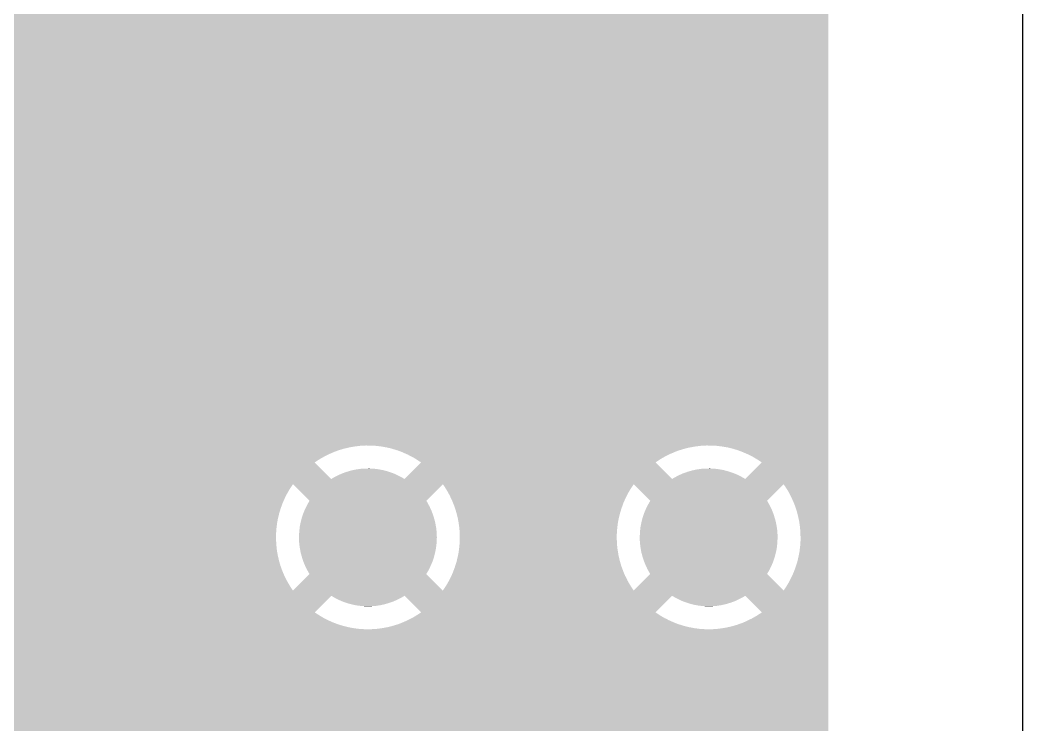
# Model space of a CAD drawing. Extents: x 295 to 953, y 10 to 290.
# Drawn here: x 787.39 to 800.48, y 211.06 to 220.26 of the extents above; entities that cross this region are included whole.
import ezdxf

# ---------------------------------------------------------------- set-up
doc = ezdxf.new("R2010")
doc.units = 0
doc.header["$LTSCALE"] = 5
doc.header["$MEASUREMENT"] = 0
doc.layers.add('FROMC1', color=7, linetype='CONTINUOUS')

msp = doc.modelspace()

# ---------------------------------------------------------------- linework, layer by layer
at = {"layer": 'FROMC1'}
msp.add_line((800.477, 75.999), (800.477, 263.995), dxfattribs=at)
msp.add_line((800.477, 75.999), (800.477, 263.995), dxfattribs=at)
for points in [[(711.358, 220.149), (711.494, 220.369), (797.937, 220.149), (797.937, 220.369)], [(711.188, 219.952), (711.358, 220.149), (797.937, 219.952), (797.937, 220.149)], [(710.991, 219.784), (711.188, 219.952), (797.937, 219.784), (797.937, 219.952)], [(710.769, 219.648), (710.991, 219.784), (797.937, 219.648), (797.937, 219.784)], [(710.276, 219.489), (710.529, 219.549), (797.937, 219.489), (797.937, 219.549)], [(710.529, 219.549), (710.769, 219.648), (797.937, 219.549), (797.937, 219.648)], [(701.172, 219.26), (701.283, 219.416), (797.937, 219.26), (797.937, 219.416)], [(701.283, 219.416), (701.306, 219.469), (797.937, 219.416), (797.937, 219.469)], [(710.018, 219.469), (710.276, 219.489), (797.937, 219.469), (797.937, 219.489)], [(701.031, 219.13), (701.172, 219.26), (797.937, 219.13), (797.937, 219.26)], [(700.865, 219.033), (701.031, 219.13), (797.937, 219.033), (797.937, 219.13)], [(700.683, 218.973), (700.865, 219.033), (797.937, 218.973), (797.937, 219.033)], [(660.124, 218.844), (660.113, 218.953), (797.937, 218.844), (797.937, 218.953)], [(700.493, 218.953), (700.683, 218.973), (797.937, 218.953), (797.937, 218.973)], [(660.084, 218.576), (660.121, 218.764), (797.937, 218.576), (797.937, 218.764)], [(660.121, 218.764), (660.124, 218.844), (797.937, 218.764), (797.937, 218.844)], [(660.02, 218.427), (660.084, 218.576), (797.937, 218.427), (797.937, 218.576)], [(735.669, 218.398), (735.459, 218.427), (797.937, 218.398), (797.937, 218.427)], [(735.87, 218.331), (735.669, 218.398), (797.937, 218.331), (797.937, 218.398)], [(736.054, 218.226), (735.87, 218.331), (797.937, 218.226), (797.937, 218.331)], [(736.215, 218.088), (736.054, 218.226), (797.937, 218.088), (797.937, 218.226)], [(736.347, 217.922), (736.215, 218.088), (797.937, 217.922), (797.937, 218.088)], [(736.445, 217.734), (736.347, 217.922), (797.937, 217.734), (797.937, 217.922)], [(736.505, 217.531), (736.445, 217.734), (797.937, 217.531), (797.937, 217.734)], [(736.525, 217.32), (736.505, 217.531), (797.937, 217.32), (797.937, 217.531)], [(736.524, 217.278), (736.525, 217.32), (797.937, 217.278), (797.937, 217.32)], [(736.496, 217.068), (736.524, 217.278), (797.937, 217.068), (797.937, 217.278)], [(736.428, 216.867), (736.496, 217.068), (797.937, 216.867), (797.937, 217.068)], [(736.324, 216.683), (736.428, 216.867), (797.937, 216.683), (797.937, 216.867)], [(736.186, 216.522), (736.324, 216.683), (797.937, 216.522), (797.937, 216.683)], [(736.02, 216.391), (736.186, 216.522), (797.937, 216.391), (797.937, 216.522)], [(735.832, 216.293), (736.02, 216.391), (797.937, 216.293), (797.937, 216.391)], [(735.628, 216.233), (735.832, 216.293), (797.937, 216.233), (797.937, 216.293)], [(735.442, 216.215), (735.628, 216.233), (797.937, 216.215), (797.937, 216.233)], [(751.332, 216.214), (751.275, 216.215), (797.937, 216.214), (797.937, 216.215)], [(751.389, 216.209), (751.332, 216.214), (797.937, 216.209), (797.937, 216.214)], [(751.445, 216.2), (751.389, 216.209), (797.937, 216.2), (797.937, 216.209)], [(751.501, 216.188), (751.445, 216.2), (797.937, 216.188), (797.937, 216.2)], [(751.555, 216.171), (751.501, 216.188), (797.937, 216.171), (797.937, 216.188)], [(751.608, 216.15), (751.555, 216.171), (797.937, 216.15), (797.937, 216.171)], [(751.66, 216.126), (751.608, 216.15), (797.937, 216.126), (797.937, 216.15)], [(751.71, 216.098), (751.66, 216.126), (797.937, 216.098), (797.937, 216.126)], [(751.613, 215.922), (751.757, 216.066), (797.937, 215.922), (797.937, 216.066)], [(751.757, 216.066), (751.71, 216.098), (797.937, 216.066), (797.937, 216.098)], [(713.647, 215.88), (713.653, 215.922), (797.937, 215.88), (797.937, 215.922)], [(751.966, 215.847), (751.944, 215.88), (797.937, 215.847), (797.937, 215.88)], [(751.995, 215.798), (751.966, 215.847), (797.937, 215.798), (797.937, 215.847)], [(752.021, 215.747), (751.995, 215.798), (797.937, 215.747), (797.937, 215.798)], [(752.042, 215.694), (752.021, 215.747), (797.937, 215.694), (797.937, 215.747)], [(752.06, 215.64), (752.042, 215.694), (797.937, 215.64), (797.937, 215.694)], [(752.074, 215.585), (752.06, 215.64), (797.937, 215.585), (797.937, 215.64)], [(752.085, 215.529), (752.074, 215.585), (797.937, 215.529), (797.937, 215.585)], [(752.091, 215.472), (752.085, 215.529), (797.937, 215.472), (797.937, 215.529)], [(752.093, 215.415), (752.091, 215.472), (797.937, 215.415), (797.937, 215.472)], [(752.087, 215.319), (752.092, 215.376), (797.937, 215.319), (797.937, 215.376)], [(752.092, 215.376), (752.093, 215.415), (797.937, 215.376), (797.937, 215.415)], [(752.048, 215.152), (752.065, 215.207), (797.937, 215.152), (797.937, 215.207)], [(752.065, 215.207), (752.078, 215.262), (797.937, 215.207), (797.937, 215.262)], [(752.078, 215.262), (752.087, 215.319), (797.937, 215.262), (797.937, 215.319)], [(752.003, 215.048), (752.028, 215.099), (797.937, 215.048), (797.937, 215.099)], [(752.028, 215.099), (752.048, 215.152), (797.937, 215.099), (797.937, 215.152)], [(736.284, 214.908), (736.189, 214.95), (797.937, 214.908), (797.937, 214.95)], [(751.944, 214.95), (751.975, 214.998), (797.937, 214.95), (797.937, 214.998)], [(751.975, 214.998), (752.003, 215.048), (797.937, 214.998), (797.937, 215.048)], [(751.757, 214.764), (751.613, 214.908), (797.937, 214.764), (797.937, 214.908)], [(751.588, 214.671), (751.62, 214.685), (791.636, 214.671), (791.697, 214.685)], [(751.62, 214.685), (751.64, 214.694), (791.697, 214.685), (791.749, 214.694)], [(751.64, 214.694), (751.646, 214.697), (791.749, 214.694), (791.766, 214.697)], [(751.646, 214.697), (751.66, 214.705), (791.766, 214.697), (791.835, 214.705)], [(751.66, 214.705), (751.667, 214.709), (791.835, 214.705), (791.905, 214.709)], [(751.667, 214.709), (751.691, 214.721), (797.937, 214.709), (797.937, 214.721)], [(751.691, 214.721), (751.739, 214.751), (797.937, 214.721), (797.937, 214.751)], [(751.739, 214.751), (751.757, 214.764), (797.937, 214.751), (797.937, 214.764)], [(791.974, 214.708), (791.905, 214.709), (796.342, 214.708), (796.35, 214.709)], [(792.025, 214.705), (791.974, 214.708), (796.28, 214.705), (796.342, 214.708)], [(792.044, 214.704), (792.025, 214.705), (796.269, 214.704), (796.28, 214.705)], [(792.097, 214.697), (792.044, 214.704), (796.211, 214.697), (796.269, 214.704)], [(792.113, 214.695), (792.097, 214.697), (796.199, 214.695), (796.211, 214.697)], [(792.166, 214.685), (792.113, 214.695), (796.142, 214.685), (796.199, 214.695)], [(792.182, 214.683), (792.166, 214.685), (796.129, 214.683), (796.142, 214.685)], [(792.235, 214.67), (792.182, 214.683), (796.074, 214.67), (796.129, 214.683)], [(796.419, 214.708), (796.35, 214.709), (797.937, 214.708), (797.937, 214.709)], [(796.489, 214.704), (796.419, 214.708), (797.937, 214.704), (797.937, 214.708)], [(796.558, 214.695), (796.489, 214.704), (797.937, 214.695), (797.937, 214.704)], [(796.627, 214.683), (796.558, 214.695), (797.937, 214.683), (797.937, 214.695)], [(796.695, 214.666), (796.627, 214.683), (797.937, 214.666), (797.937, 214.683)], [(736.8, 214.599), (736.781, 214.615), (791.432, 214.599), (791.469, 214.615)], [(736.837, 214.568), (736.8, 214.599), (791.369, 214.568), (791.432, 214.599)], [(736.879, 214.534), (736.837, 214.568), (791.309, 214.534), (791.369, 214.568)], [(751.31, 214.615), (751.367, 214.618), (791.469, 214.615), (791.477, 214.618)], [(751.367, 214.618), (751.424, 214.626), (791.477, 214.618), (791.494, 214.626)], [(751.424, 214.626), (751.428, 214.627), (791.494, 214.626), (791.496, 214.627)], [(751.428, 214.627), (751.479, 214.637), (791.496, 214.627), (791.525, 214.637)], [(751.479, 214.637), (751.526, 214.65), (791.525, 214.637), (791.562, 214.65)], [(751.526, 214.65), (751.534, 214.652), (791.562, 214.65), (791.569, 214.652)], [(751.534, 214.652), (751.583, 214.67), (791.569, 214.652), (791.629, 214.67)], [(751.583, 214.67), (751.588, 214.671), (791.629, 214.67), (791.636, 214.671)], [(792.25, 214.666), (792.235, 214.67), (796.061, 214.666), (796.074, 214.67)], [(792.302, 214.65), (792.25, 214.666), (796.007, 214.65), (796.061, 214.666)], [(792.317, 214.646), (792.302, 214.65), (795.994, 214.646), (796.007, 214.65)], [(792.368, 214.627), (792.317, 214.646), (795.941, 214.627), (795.994, 214.646)], [(792.382, 214.621), (792.368, 214.627), (795.929, 214.621), (795.941, 214.627)], [(792.432, 214.599), (792.382, 214.621), (795.877, 214.599), (795.929, 214.621)], [(792.446, 214.593), (792.432, 214.599), (795.865, 214.593), (795.877, 214.599)], [(792.495, 214.568), (792.446, 214.593), (795.814, 214.568), (795.865, 214.593)], [(792.508, 214.562), (792.495, 214.568), (795.803, 214.562), (795.814, 214.568)], [(792.556, 214.534), (792.508, 214.562), (795.754, 214.534), (795.803, 214.562)], [(796.762, 214.646), (796.695, 214.666), (797.937, 214.646), (797.937, 214.666)], [(796.827, 214.621), (796.762, 214.646), (797.937, 214.621), (797.937, 214.646)], [(796.891, 214.593), (796.827, 214.621), (797.937, 214.593), (797.937, 214.621)], [(796.953, 214.562), (796.891, 214.593), (797.937, 214.562), (797.937, 214.593)], [(797.013, 214.526), (796.953, 214.562), (797.937, 214.526), (797.937, 214.562)], [(736.925, 214.496), (736.879, 214.534), (791.25, 214.496), (791.309, 214.534)], [(736.935, 214.488), (736.925, 214.496), (791.239, 214.488), (791.25, 214.496)], [(736.94, 214.484), (736.935, 214.488), (791.243, 214.484), (791.239, 214.488)], [(737.136, 214.272), (736.94, 214.484), (791.455, 214.272), (791.243, 214.484)], [(792.41, 214.272), (792.626, 214.488), (795.9, 214.272), (795.684, 214.488)], [(792.568, 214.526), (792.556, 214.534), (795.742, 214.526), (795.754, 214.534)], [(792.614, 214.496), (792.568, 214.526), (795.695, 214.496), (795.742, 214.526)], [(792.626, 214.488), (792.614, 214.496), (795.684, 214.488), (795.695, 214.496)], [(796.855, 214.272), (797.071, 214.488), (797.937, 214.272), (797.937, 214.488)], [(797.071, 214.488), (797.013, 214.526), (797.937, 214.488), (797.937, 214.526)], [(791.455, 214.272), (791.489, 214.292), (792.41, 214.272), (792.375, 214.292)], [(791.489, 214.292), (791.508, 214.302), (792.375, 214.292), (792.358, 214.302)], [(791.508, 214.302), (791.543, 214.32), (792.358, 214.302), (792.321, 214.32)], [(791.543, 214.32), (791.562, 214.329), (792.321, 214.32), (792.304, 214.329)], [(791.562, 214.329), (791.598, 214.345), (792.304, 214.329), (792.266, 214.345)], [(791.598, 214.345), (791.618, 214.352), (792.266, 214.345), (792.248, 214.352)], [(791.618, 214.352), (791.655, 214.365), (792.248, 214.352), (792.209, 214.365)], [(791.655, 214.365), (791.676, 214.371), (792.209, 214.365), (792.191, 214.371)], [(791.676, 214.371), (791.713, 214.382), (792.191, 214.371), (792.15, 214.382)], [(791.713, 214.382), (791.735, 214.387), (792.15, 214.382), (792.132, 214.387)], [(791.735, 214.387), (791.772, 214.395), (792.132, 214.387), (792.09, 214.395)], [(791.772, 214.395), (791.795, 214.398), (792.09, 214.395), (792.073, 214.398)], [(791.795, 214.398), (791.832, 214.404), (792.073, 214.398), (792.029, 214.404)], [(791.832, 214.404), (791.858, 214.406), (792.029, 214.404), (792.013, 214.406)], [(791.858, 214.406), (791.892, 214.408), (792.013, 214.406), (791.965, 214.408)], [(791.892, 214.408), (791.953, 214.409), (791.965, 214.408), (791.953, 214.409)], [(795.9, 214.272), (795.934, 214.292), (796.855, 214.272), (796.82, 214.292)], [(795.934, 214.292), (795.953, 214.302), (796.82, 214.292), (796.803, 214.302)], [(795.953, 214.302), (795.988, 214.32), (796.803, 214.302), (796.766, 214.32)], [(795.988, 214.32), (796.007, 214.329), (796.766, 214.32), (796.749, 214.329)], [(796.007, 214.329), (796.043, 214.345), (796.749, 214.329), (796.711, 214.345)], [(796.043, 214.345), (796.063, 214.352), (796.711, 214.345), (796.693, 214.352)], [(796.063, 214.352), (796.1, 214.365), (796.693, 214.352), (796.654, 214.365)], [(796.1, 214.365), (796.121, 214.371), (796.654, 214.365), (796.636, 214.371)], [(796.121, 214.371), (796.158, 214.382), (796.636, 214.371), (796.595, 214.382)], [(796.158, 214.382), (796.18, 214.387), (796.595, 214.382), (796.577, 214.387)], [(796.18, 214.387), (796.217, 214.395), (796.577, 214.387), (796.535, 214.395)], [(796.217, 214.395), (796.24, 214.398), (796.535, 214.395), (796.518, 214.398)], [(796.24, 214.398), (796.277, 214.404), (796.518, 214.398), (796.474, 214.404)], [(796.277, 214.404), (796.303, 214.406), (796.474, 214.404), (796.458, 214.406)], [(796.303, 214.406), (796.337, 214.408), (796.458, 214.406), (796.41, 214.408)], [(796.337, 214.408), (796.398, 214.409), (796.41, 214.408), (796.398, 214.409)], [(737.143, 214.263), (737.136, 214.272), (797.937, 214.263), (797.937, 214.272)], [(737.185, 214.204), (737.143, 214.263), (797.937, 214.204), (797.937, 214.263)], [(737.225, 214.146), (737.185, 214.204), (790.916, 214.146), (790.955, 214.204)], [(791.171, 213.988), (790.955, 214.204), (792.694, 213.988), (792.91, 214.204)], [(792.934, 214.169), (792.91, 214.204), (795.377, 214.169), (795.4, 214.204)], [(792.948, 214.146), (792.934, 214.169), (795.361, 214.146), (795.377, 214.169)], [(795.616, 213.988), (795.4, 214.204), (797.139, 213.988), (797.355, 214.204)], [(797.379, 214.169), (797.355, 214.204), (797.937, 214.169), (797.937, 214.204)], [(797.416, 214.11), (797.379, 214.169), (797.937, 214.11), (797.937, 214.169)], [(737.267, 214.086), (737.225, 214.146), (790.881, 214.086), (790.916, 214.146)], [(737.311, 214.023), (737.267, 214.086), (790.849, 214.023), (790.881, 214.086)], [(792.971, 214.11), (792.948, 214.146), (795.34, 214.11), (795.361, 214.146)], [(792.984, 214.086), (792.971, 214.11), (795.326, 214.086), (795.34, 214.11)], [(793.004, 214.048), (792.984, 214.086), (795.307, 214.048), (795.326, 214.086)], [(793.015, 214.023), (793.004, 214.048), (795.294, 214.023), (795.307, 214.048)], [(797.449, 214.048), (797.416, 214.11), (797.937, 214.048), (797.937, 214.11)], [(797.478, 213.985), (797.449, 214.048), (797.937, 213.985), (797.937, 214.048)], [(737.315, 214.017), (737.311, 214.023), (790.847, 214.017), (790.849, 214.023)], [(737.345, 213.96), (737.315, 214.017), (790.821, 213.96), (790.847, 214.017)], [(737.378, 213.894), (737.345, 213.96), (790.797, 213.894), (790.821, 213.96)], [(737.413, 213.827), (737.378, 213.894), (790.776, 213.827), (790.797, 213.894)], [(791.114, 213.881), (791.132, 213.918), (792.751, 213.881), (792.734, 213.918)], [(791.132, 213.918), (791.141, 213.936), (792.734, 213.918), (792.724, 213.936)], [(791.141, 213.936), (791.161, 213.971), (792.724, 213.936), (792.705, 213.971)], [(791.161, 213.971), (791.171, 213.988), (792.705, 213.971), (792.694, 213.988)], [(793.033, 213.985), (793.015, 214.023), (795.277, 213.985), (795.294, 214.023)], [(793.043, 213.96), (793.033, 213.985), (795.266, 213.96), (795.277, 213.985)], [(793.059, 213.92), (793.043, 213.96), (795.252, 213.92), (795.266, 213.96)], [(793.068, 213.894), (793.059, 213.92), (795.242, 213.894), (795.252, 213.92)], [(793.081, 213.854), (793.068, 213.894), (795.23, 213.854), (795.242, 213.894)], [(795.559, 213.881), (795.577, 213.918), (797.196, 213.881), (797.179, 213.918)], [(795.577, 213.918), (795.586, 213.936), (797.179, 213.918), (797.169, 213.936)], [(795.586, 213.936), (795.606, 213.971), (797.169, 213.936), (797.15, 213.971)], [(795.606, 213.971), (795.616, 213.988), (797.15, 213.971), (797.139, 213.988)], [(797.504, 213.92), (797.478, 213.985), (797.937, 213.92), (797.937, 213.985)], [(797.526, 213.854), (797.504, 213.92), (797.937, 213.854), (797.937, 213.92)], [(737.447, 213.76), (737.413, 213.827), (790.76, 213.76), (790.776, 213.827)], [(791.066, 213.749), (791.071, 213.768), (792.799, 213.749), (792.793, 213.768)], [(791.071, 213.768), (791.084, 213.807), (792.793, 213.768), (792.781, 213.807)], [(791.084, 213.807), (791.091, 213.826), (792.781, 213.807), (792.774, 213.826)], [(791.091, 213.826), (791.106, 213.863), (792.774, 213.826), (792.76, 213.863)], [(791.106, 213.863), (791.114, 213.881), (792.76, 213.863), (792.751, 213.881)], [(793.088, 213.827), (793.081, 213.854), (795.221, 213.827), (795.23, 213.854)], [(793.099, 213.787), (793.088, 213.827), (795.212, 213.787), (795.221, 213.827)], [(793.105, 213.76), (793.099, 213.787), (795.205, 213.76), (795.212, 213.787)], [(795.511, 213.749), (795.516, 213.768), (797.244, 213.749), (797.238, 213.768)], [(795.516, 213.768), (795.529, 213.807), (797.238, 213.768), (797.226, 213.807)], [(795.529, 213.807), (795.536, 213.826), (797.226, 213.807), (797.219, 213.826)], [(795.536, 213.826), (795.551, 213.863), (797.219, 213.826), (797.205, 213.863)], [(795.551, 213.863), (795.559, 213.881), (797.205, 213.863), (797.196, 213.881)], [(797.544, 213.787), (797.526, 213.854), (797.937, 213.787), (797.937, 213.854)], [(797.558, 213.718), (797.544, 213.787), (797.937, 213.718), (797.937, 213.787)], [(737.452, 213.751), (737.447, 213.76), (790.758, 213.751), (790.76, 213.76)], [(737.473, 213.691), (737.452, 213.751), (790.747, 213.691), (790.758, 213.751)], [(737.497, 213.622), (737.473, 213.691), (790.739, 213.622), (790.747, 213.691)], [(791.042, 213.631), (791.044, 213.651), (792.824, 213.631), (792.82, 213.651)], [(791.044, 213.651), (791.052, 213.69), (792.82, 213.651), (792.813, 213.69)], [(791.052, 213.69), (791.056, 213.71), (792.813, 213.69), (792.809, 213.71)], [(791.056, 213.71), (791.066, 213.749), (792.809, 213.71), (792.799, 213.749)], [(793.113, 213.718), (793.105, 213.76), (795.197, 213.718), (795.205, 213.76)], [(793.117, 213.691), (793.113, 213.718), (795.192, 213.691), (795.197, 213.718)], [(793.123, 213.649), (793.117, 213.691), (795.187, 213.649), (795.192, 213.691)], [(793.126, 213.622), (793.123, 213.649), (795.184, 213.622), (795.187, 213.649)], [(795.487, 213.631), (795.489, 213.651), (797.269, 213.631), (797.265, 213.651)], [(795.489, 213.651), (795.497, 213.69), (797.265, 213.651), (797.258, 213.69)], [(795.497, 213.69), (795.501, 213.71), (797.258, 213.69), (797.254, 213.71)], [(795.501, 213.71), (795.511, 213.749), (797.254, 213.71), (797.244, 213.749)], [(797.568, 213.649), (797.558, 213.718), (797.937, 213.649), (797.937, 213.718)], [(797.574, 213.58), (797.568, 213.649), (797.937, 213.58), (797.937, 213.649)], [(737.522, 213.552), (737.497, 213.622), (790.734, 213.552), (790.739, 213.622)], [(737.547, 213.482), (737.522, 213.552), (790.734, 213.482), (790.734, 213.552)], [(791.033, 213.51), (791.034, 213.53), (792.832, 213.51), (792.831, 213.53)], [(791.034, 213.49), (791.033, 213.51), (792.831, 213.49), (792.832, 213.51)], [(791.034, 213.53), (791.036, 213.57), (792.831, 213.53), (792.83, 213.57)], [(791.036, 213.57), (791.037, 213.591), (792.83, 213.57), (792.828, 213.591)], [(791.037, 213.591), (791.042, 213.631), (792.828, 213.591), (792.824, 213.631)], [(793.129, 213.58), (793.126, 213.622), (795.181, 213.58), (795.184, 213.622)], [(793.13, 213.552), (793.129, 213.58), (795.179, 213.552), (795.181, 213.58)], [(793.131, 213.51), (793.13, 213.552), (795.179, 213.51), (795.179, 213.552)], [(793.131, 213.482), (793.131, 213.51), (795.179, 213.482), (795.179, 213.51)], [(795.478, 213.51), (795.479, 213.53), (797.277, 213.51), (797.276, 213.53)], [(795.479, 213.49), (795.478, 213.51), (797.276, 213.49), (797.277, 213.51)], [(795.479, 213.53), (795.481, 213.57), (797.276, 213.53), (797.275, 213.57)], [(795.481, 213.57), (795.482, 213.591), (797.275, 213.57), (797.273, 213.591)], [(795.482, 213.591), (795.487, 213.631), (797.273, 213.591), (797.269, 213.631)], [(797.576, 213.51), (797.574, 213.58), (797.937, 213.51), (797.937, 213.58)], [(797.576, 213.468), (797.576, 213.51), (797.937, 213.468), (797.937, 213.51)], [(737.552, 213.468), (737.547, 213.482), (790.735, 213.468), (790.734, 213.482)], [(737.563, 213.412), (737.552, 213.468), (790.738, 213.412), (790.735, 213.468)], [(737.577, 213.343), (737.563, 213.412), (790.745, 213.343), (790.738, 213.412)], [(791.035, 213.45), (791.034, 213.49), (792.829, 213.45), (792.831, 213.49)], [(791.037, 213.429), (791.035, 213.45), (792.828, 213.429), (792.829, 213.45)], [(791.042, 213.389), (791.037, 213.429), (792.823, 213.389), (792.828, 213.429)], [(791.045, 213.369), (791.042, 213.389), (792.821, 213.369), (792.823, 213.389)], [(793.119, 213.343), (793.126, 213.398), (795.19, 213.343), (795.184, 213.398)], [(793.126, 213.398), (793.127, 213.412), (795.184, 213.398), (795.183, 213.412)], [(793.127, 213.412), (793.131, 213.468), (795.183, 213.412), (795.18, 213.468)], [(793.131, 213.468), (793.131, 213.482), (795.18, 213.468), (795.179, 213.482)], [(795.48, 213.45), (795.479, 213.49), (797.274, 213.45), (797.276, 213.49)], [(795.482, 213.429), (795.48, 213.45), (797.273, 213.429), (797.274, 213.45)], [(795.487, 213.389), (795.482, 213.429), (797.268, 213.389), (797.273, 213.429)], [(795.49, 213.369), (795.487, 213.389), (797.266, 213.369), (797.268, 213.389)], [(797.563, 213.329), (797.571, 213.398), (797.937, 213.329), (797.937, 213.398)], [(797.571, 213.398), (797.576, 213.468), (797.937, 213.398), (797.937, 213.468)], [(737.592, 213.274), (737.577, 213.343), (790.757, 213.274), (790.745, 213.343)], [(737.606, 213.206), (737.592, 213.274), (790.773, 213.206), (790.757, 213.274)], [(791.052, 213.33), (791.045, 213.369), (792.813, 213.33), (792.821, 213.369)], [(791.056, 213.31), (791.052, 213.33), (792.809, 213.31), (792.813, 213.33)], [(791.066, 213.271), (791.056, 213.31), (792.799, 213.271), (792.809, 213.31)], [(791.072, 213.252), (791.066, 213.271), (792.794, 213.252), (792.799, 213.271)], [(791.084, 213.213), (791.072, 213.252), (792.781, 213.213), (792.794, 213.252)], [(793.092, 213.206), (793.105, 213.26), (795.218, 213.206), (795.205, 213.26)], [(793.105, 213.26), (793.108, 213.274), (795.205, 213.26), (795.202, 213.274)], [(793.108, 213.274), (793.118, 213.329), (795.202, 213.274), (795.193, 213.329)], [(793.118, 213.329), (793.119, 213.343), (795.193, 213.329), (795.19, 213.343)], [(795.497, 213.33), (795.49, 213.369), (797.258, 213.33), (797.266, 213.369)], [(795.501, 213.31), (795.497, 213.33), (797.254, 213.31), (797.258, 213.33)], [(795.511, 213.271), (795.501, 213.31), (797.244, 213.271), (797.254, 213.31)], [(795.517, 213.252), (795.511, 213.271), (797.239, 213.252), (797.244, 213.271)], [(795.529, 213.213), (795.517, 213.252), (797.226, 213.213), (797.239, 213.252)], [(797.534, 213.193), (797.55, 213.26), (797.937, 213.193), (797.937, 213.26)], [(797.55, 213.26), (797.563, 213.329), (797.937, 213.26), (797.937, 213.329)], [(737.612, 213.174), (737.606, 213.206), (790.782, 213.174), (790.773, 213.206)], [(737.615, 213.139), (737.612, 213.174), (790.792, 213.139), (790.782, 213.174)], [(737.619, 213.074), (737.615, 213.139), (790.816, 213.074), (790.792, 213.139)], [(791.091, 213.194), (791.084, 213.213), (792.775, 213.194), (792.781, 213.213)], [(791.106, 213.157), (791.091, 213.194), (792.759, 213.157), (792.775, 213.194)], [(791.114, 213.139), (791.106, 213.157), (792.751, 213.139), (792.759, 213.157)], [(791.131, 213.102), (791.114, 213.139), (792.733, 213.102), (792.751, 213.139)], [(793.049, 213.074), (793.068, 213.126), (795.261, 213.074), (795.242, 213.126)], [(793.068, 213.126), (793.072, 213.139), (795.242, 213.126), (795.237, 213.139)], [(793.072, 213.139), (793.089, 213.193), (795.237, 213.139), (795.222, 213.193)], [(793.089, 213.193), (793.092, 213.206), (795.222, 213.193), (795.218, 213.206)], [(795.536, 213.194), (795.529, 213.213), (797.22, 213.194), (797.226, 213.213)], [(795.551, 213.157), (795.536, 213.194), (797.204, 213.157), (797.22, 213.194)], [(795.559, 213.139), (795.551, 213.157), (797.196, 213.139), (797.204, 213.157)], [(795.576, 213.102), (795.559, 213.139), (797.178, 213.102), (797.196, 213.139)], [(797.489, 213.06), (797.513, 213.126), (797.937, 213.06), (797.937, 213.126)], [(797.513, 213.126), (797.534, 213.193), (797.937, 213.126), (797.937, 213.193)], [(737.623, 213.009), (737.619, 213.074), (790.843, 213.009), (790.816, 213.074)], [(737.628, 212.947), (737.623, 213.009), (790.874, 212.947), (790.843, 213.009)], [(790.955, 212.816), (791.171, 213.032), (792.91, 212.816), (792.694, 213.032)], [(791.141, 213.084), (791.131, 213.102), (792.725, 213.084), (792.733, 213.102)], [(791.16, 213.049), (791.141, 213.084), (792.704, 213.049), (792.725, 213.084)], [(791.171, 213.032), (791.16, 213.049), (792.694, 213.032), (792.704, 213.049)], [(792.991, 212.947), (793.016, 212.997), (795.319, 212.947), (795.295, 212.997)], [(793.016, 212.997), (793.022, 213.009), (795.295, 212.997), (795.288, 213.009)], [(793.022, 213.009), (793.044, 213.06), (795.288, 213.009), (795.266, 213.06)], [(793.044, 213.06), (793.049, 213.074), (795.266, 213.06), (795.261, 213.074)], [(795.4, 212.816), (795.616, 213.032), (797.355, 212.816), (797.139, 213.032)], [(795.586, 213.084), (795.576, 213.102), (797.17, 213.084), (797.178, 213.102)], [(795.605, 213.049), (795.586, 213.084), (797.149, 213.049), (797.17, 213.084)], [(795.616, 213.032), (795.605, 213.049), (797.139, 213.032), (797.149, 213.049)], [(797.429, 212.934), (797.461, 212.997), (797.937, 212.934), (797.937, 212.997)], [(797.461, 212.997), (797.489, 213.06), (797.937, 212.997), (797.937, 213.06)], [(737.632, 212.886), (737.628, 212.947), (790.909, 212.886), (790.874, 212.947)], [(737.631, 212.828), (737.632, 212.875), (790.947, 212.828), (790.916, 212.875)], [(737.632, 212.875), (737.632, 212.886), (790.916, 212.875), (790.909, 212.886)], [(792.918, 212.828), (792.949, 212.874), (795.392, 212.828), (795.362, 212.874)], [(792.949, 212.874), (792.956, 212.886), (795.362, 212.874), (795.354, 212.886)], [(792.956, 212.886), (792.984, 212.934), (795.354, 212.886), (795.326, 212.934)], [(792.984, 212.934), (792.991, 212.947), (795.326, 212.934), (795.319, 212.947)], [(797.355, 212.816), (797.394, 212.874), (797.937, 212.816), (797.937, 212.874)], [(797.394, 212.874), (797.429, 212.934), (797.937, 212.874), (797.937, 212.934)], [(737.625, 212.697), (737.627, 212.748), (791.403, 212.697), (791.455, 212.748)], [(737.627, 212.748), (737.63, 212.816), (797.937, 212.748), (797.937, 212.816)], [(737.63, 212.816), (737.631, 212.828), (790.955, 212.816), (790.947, 212.828)], [(791.49, 212.728), (791.455, 212.748), (792.376, 212.728), (792.41, 212.748)], [(791.507, 212.718), (791.49, 212.728), (792.357, 212.718), (792.376, 212.728)], [(791.544, 212.7), (791.507, 212.718), (792.322, 212.7), (792.357, 212.718)], [(792.626, 212.532), (792.41, 212.748), (795.684, 212.532), (795.9, 212.748)], [(792.91, 212.816), (792.918, 212.828), (795.4, 212.816), (795.392, 212.828)], [(795.935, 212.728), (795.9, 212.748), (796.821, 212.728), (796.855, 212.748)], [(795.952, 212.718), (795.935, 212.728), (796.802, 212.718), (796.821, 212.728)], [(795.989, 212.7), (795.952, 212.718), (796.767, 212.7), (796.802, 212.718)], [(797.071, 212.532), (796.855, 212.748), (797.937, 212.532), (797.937, 212.748)], [(737.601, 212.532), (737.625, 212.697), (791.239, 212.532), (791.403, 212.697)], [(791.561, 212.691), (791.544, 212.7), (792.303, 212.691), (792.322, 212.7)], [(791.599, 212.675), (791.561, 212.691), (792.267, 212.675), (792.303, 212.691)], [(791.617, 212.668), (791.599, 212.675), (792.247, 212.668), (792.267, 212.675)], [(791.657, 212.655), (791.617, 212.668), (792.21, 212.655), (792.247, 212.668)], [(791.674, 212.649), (791.657, 212.655), (792.189, 212.649), (792.21, 212.655)], [(791.715, 212.638), (791.674, 212.649), (792.152, 212.638), (792.189, 212.649)], [(791.733, 212.633), (791.715, 212.638), (792.13, 212.633), (792.152, 212.638)], [(791.775, 212.625), (791.733, 212.633), (792.093, 212.625), (792.13, 212.633)], [(791.792, 212.622), (791.775, 212.625), (792.07, 212.622), (792.093, 212.625)], [(791.836, 212.616), (791.792, 212.622), (792.033, 212.616), (792.07, 212.622)], [(791.852, 212.614), (791.836, 212.616), (792.007, 212.614), (792.033, 212.616)], [(791.9, 212.612), (791.852, 212.614), (791.973, 212.612), (792.007, 212.614)], [(791.912, 212.611), (791.9, 212.612), (791.912, 212.611), (791.973, 212.612)], [(796.006, 212.691), (795.989, 212.7), (796.748, 212.691), (796.767, 212.7)], [(796.044, 212.675), (796.006, 212.691), (796.712, 212.675), (796.748, 212.691)], [(796.062, 212.668), (796.044, 212.675), (796.692, 212.668), (796.712, 212.675)], [(796.102, 212.655), (796.062, 212.668), (796.655, 212.655), (796.692, 212.668)], [(796.119, 212.649), (796.102, 212.655), (796.634, 212.649), (796.655, 212.655)], [(796.16, 212.638), (796.119, 212.649), (796.597, 212.638), (796.634, 212.649)], [(796.178, 212.633), (796.16, 212.638), (796.575, 212.633), (796.597, 212.638)], [(796.22, 212.625), (796.178, 212.633), (796.538, 212.625), (796.575, 212.633)], [(796.237, 212.622), (796.22, 212.625), (796.515, 212.622), (796.538, 212.625)], [(796.281, 212.616), (796.237, 212.622), (796.478, 212.616), (796.515, 212.622)], [(796.297, 212.614), (796.281, 212.616), (796.452, 212.614), (796.478, 212.616)], [(796.345, 212.612), (796.297, 212.614), (796.418, 212.612), (796.452, 212.614)], [(796.357, 212.611), (796.345, 212.612), (796.357, 212.611), (796.418, 212.612)], [(737.585, 212.427), (737.59, 212.458), (791.419, 212.427), (791.357, 212.458)], [(737.59, 212.458), (737.595, 212.494), (791.357, 212.458), (791.297, 212.494)], [(737.595, 212.494), (737.601, 212.532), (791.297, 212.494), (791.239, 212.532)], [(792.496, 212.452), (792.508, 212.458), (795.815, 212.452), (795.802, 212.458)], [(792.508, 212.458), (792.556, 212.486), (795.802, 212.458), (795.754, 212.486)], [(792.556, 212.486), (792.568, 212.494), (795.754, 212.486), (795.742, 212.494)], [(792.568, 212.494), (792.615, 212.524), (795.742, 212.494), (795.696, 212.524)], [(792.615, 212.524), (792.626, 212.532), (795.696, 212.524), (795.684, 212.532)], [(796.941, 212.452), (797.001, 212.486), (797.937, 212.452), (797.937, 212.486)], [(797.001, 212.486), (797.06, 212.524), (797.937, 212.486), (797.937, 212.524)], [(797.06, 212.524), (797.071, 212.532), (797.937, 212.524), (797.937, 212.532)], [(737.556, 212.316), (737.559, 212.325), (791.821, 212.316), (791.752, 212.325)], [(737.559, 212.325), (737.563, 212.337), (791.752, 212.325), (791.683, 212.337)], [(737.563, 212.337), (737.567, 212.354), (791.683, 212.337), (791.615, 212.354)], [(737.567, 212.354), (737.573, 212.374), (791.615, 212.354), (791.548, 212.374)], [(737.573, 212.374), (737.58, 212.399), (791.548, 212.374), (791.483, 212.399)], [(737.58, 212.399), (737.581, 212.4), (791.483, 212.399), (791.479, 212.4)], [(737.581, 212.4), (737.585, 212.427), (791.479, 212.4), (791.419, 212.427)], [(792.099, 212.323), (792.111, 212.325), (796.213, 212.323), (796.197, 212.325)], [(792.111, 212.325), (792.168, 212.335), (796.197, 212.325), (796.144, 212.335)], [(792.168, 212.335), (792.181, 212.337), (796.144, 212.335), (796.128, 212.337)], [(792.181, 212.337), (792.236, 212.35), (796.128, 212.337), (796.075, 212.35)], [(792.236, 212.35), (792.249, 212.354), (796.075, 212.35), (796.06, 212.354)], [(792.249, 212.354), (792.303, 212.37), (796.06, 212.354), (796.008, 212.37)], [(792.303, 212.37), (792.316, 212.374), (796.008, 212.37), (795.993, 212.374)], [(792.316, 212.374), (792.369, 212.393), (795.993, 212.374), (795.942, 212.393)], [(792.369, 212.393), (792.381, 212.399), (795.942, 212.393), (795.928, 212.399)], [(792.381, 212.399), (792.433, 212.421), (795.928, 212.399), (795.878, 212.421)], [(792.433, 212.421), (792.445, 212.427), (795.878, 212.421), (795.864, 212.427)], [(792.445, 212.427), (792.496, 212.452), (795.864, 212.427), (795.815, 212.452)], [(796.544, 212.323), (796.613, 212.335), (797.937, 212.323), (797.937, 212.335)], [(796.613, 212.335), (796.681, 212.35), (797.937, 212.335), (797.937, 212.35)], [(796.681, 212.35), (796.748, 212.37), (797.937, 212.35), (797.937, 212.37)], [(796.748, 212.37), (796.814, 212.393), (797.937, 212.37), (797.937, 212.393)], [(796.814, 212.393), (796.878, 212.421), (797.937, 212.393), (797.937, 212.421)], [(796.878, 212.421), (796.941, 212.452), (797.937, 212.421), (797.937, 212.452)], [(737.497, 212.113), (737.555, 212.311), (797.937, 212.113), (797.937, 212.311)], [(737.555, 212.312), (737.556, 212.316), (791.891, 212.312), (791.821, 212.316)], [(737.555, 212.311), (737.555, 212.312), (791.96, 212.311), (791.891, 212.312)], [(791.96, 212.311), (791.968, 212.312), (796.405, 212.311), (796.336, 212.312)], [(791.968, 212.312), (792.03, 212.315), (796.336, 212.312), (796.285, 212.315)], [(792.03, 212.315), (792.041, 212.316), (796.285, 212.315), (796.266, 212.316)], [(792.041, 212.316), (792.099, 212.323), (796.266, 212.316), (796.213, 212.323)], [(796.405, 212.311), (796.475, 212.315), (797.937, 212.311), (797.937, 212.315)], [(796.475, 212.315), (796.544, 212.323), (797.937, 212.315), (797.937, 212.323)], [(737.375, 211.839), (737.497, 212.113), (797.937, 211.839), (797.937, 212.113)], [(737.217, 211.584), (737.375, 211.839), (797.937, 211.584), (797.937, 211.839)], [(737.026, 211.352), (737.217, 211.584), (797.937, 211.352), (797.937, 211.584)], [(736.806, 211.149), (737.026, 211.352), (797.937, 211.149), (797.937, 211.352)], [(736.56, 210.977), (736.806, 211.149), (797.937, 210.977), (797.937, 211.149)]]:
    msp.add_solid(points, dxfattribs=at)

doc.saveas('drawing.dxf')
